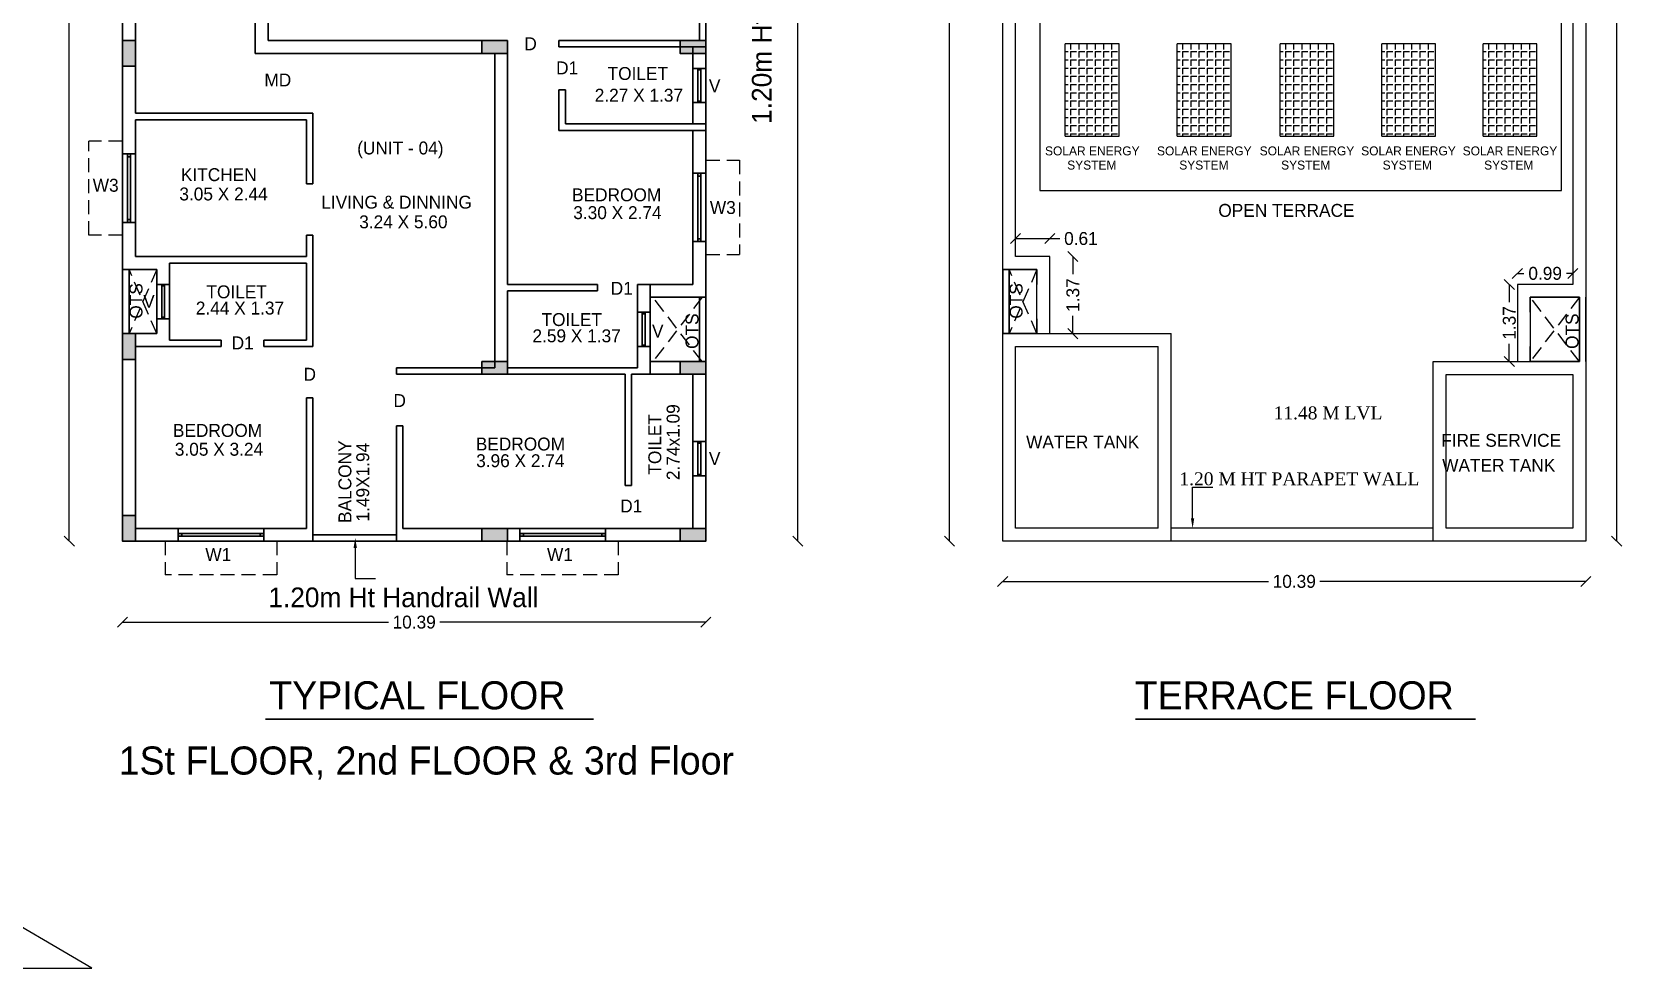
# Model space of a CAD drawing. Header units: metres. Extents: x 297 to 3998, y 336 to 1712.
# Drawn here: x 375.76 to 404.14, y 343.14 to 359.81 of the extents above; entities that cross this region are included whole.
import ezdxf
from ezdxf import colors
from ezdxf.entities.mleader import LeaderData, LeaderLine
from ezdxf.math import Vec2, Vec3

# ---------------------------------------------------------------- set-up
doc = ezdxf.new("R2010")
doc.units = ezdxf.units.M
doc.header["$MEASUREMENT"] = 0
doc.linetypes.add('HIDDEN', pattern=[0.375, 0.25, -0.125])
doc.styles.add('ANAND', font='times.ttf')
doc.styles.get("Standard").update_dxf_attribs({"font": 'CENSCBK.TTF'})
doc.styles.add('THIN', font='GOTHIC.TTF', dxfattribs={"height": 12})
doc.dimstyles.get("Standard").update_dxf_attribs({"dimtxt": 0.23, "dimasz": 0.18, "dimexe": 0.18, "dimexo": 0.0625, "dimgap": 0.09, "dimtad": 0, "dimzin": 0, "dimdsep": 46, "dimtxsty": 'Standard', "dimblk": 'OBLIQUE', "dimcen": 0.09, "dimse1": 1, "dimse2": 1, "dimadec": 0, "dimazin": 0, "dimtfac": 1, "dimtofl": 0, "dimtmove": 0, "dimatfit": 3, "dimfxl": 0, "dimtolj": 1, "dimtzin": 0, "dimarcsym": 0})

# ---------------------------------------------------------------- blocks, each defined once
blk = doc.blocks.new('_Oblique')
at = {"color": 0, "linetype": 'ByBlock', "lineweight": -2}
blk.add_line((-0.5, -0.5), (0.5, 0.5), dxfattribs=at)
blk = doc.blocks.new('*D22')
at = {"color": 0, "lineweight": -2}
for p, q in [((389.401, 383.697), (389.401, 367.683)), ((389.401, 350.74), (389.401, 366.754))]:
    blk.add_line(p, q, dxfattribs=at)
at = {"layer": 'Defpoints', "color": 0}
for p in [(387.76, 383.697), (387.76, 350.74), (389.401, 350.74)]:
    blk.add_point(p, dxfattribs=at)
at = {"color": 0, "lineweight": -2, "xscale": 0.18, "yscale": 0.18, "zscale": 0.18}
for p, rotation in [((389.401, 383.697), 90), ((389.401, 350.74), 270)]:
    blk.add_blockref('_Oblique', p, dxfattribs=dict(at, rotation=rotation))
at = {"color": 0, "lineweight": 30, "insert": (389.401, 367.218), "char_height": 0.23, "attachment_point": 5, "rotation": 90}
blk.add_mtext('\\A1;32.96', dxfattribs=at)
blk = doc.blocks.new('*D23')
at = {"color": 0, "lineweight": -2}
for p, q in [((376.423, 384.347), (376.423, 368.001)), ((376.423, 350.74), (376.423, 367.085))]:
    blk.add_line(p, q, dxfattribs=at)
at = {"layer": 'Defpoints', "color": 0}
for p in [(377.372, 384.347), (376.423, 350.74), (377.372, 350.74)]:
    blk.add_point(p, dxfattribs=at)
at = {"color": 0, "lineweight": -2, "xscale": 0.18, "yscale": 0.18, "zscale": 0.18}
for p, rotation in [((376.423, 384.347), 90), ((376.423, 350.74), 270)]:
    blk.add_blockref('_Oblique', p, dxfattribs=dict(at, rotation=rotation))
at = {"color": 0, "lineweight": 30, "insert": (376.423, 367.543), "char_height": 0.23, "attachment_point": 5, "rotation": 90}
blk.add_mtext('\\A1;33.61', dxfattribs=at)
blk = doc.blocks.new('*D24')
at = {"color": 0, "lineweight": -2}
for p, q in [((377.372, 349.299), (382.109, 349.299)), ((387.76, 349.299), (383.023, 349.299))]:
    blk.add_line(p, q, dxfattribs=at)
at = {"layer": 'Defpoints', "color": 0}
for p in [(377.372, 351.554), (387.76, 351.554), (387.76, 349.299)]:
    blk.add_point(p, dxfattribs=at)
at = {"color": 0, "lineweight": -2, "xscale": 0.18, "yscale": 0.18, "zscale": 0.18, "rotation": 180}
blk.add_blockref('_Oblique', (377.372, 349.299), dxfattribs=at)
at = {"color": 0, "lineweight": -2, "xscale": 0.18, "yscale": 0.18, "zscale": 0.18}
blk.add_blockref('_Oblique', (387.76, 349.299), dxfattribs=at)
at = {"color": 0, "lineweight": 30, "insert": (382.566, 349.299), "char_height": 0.23, "attachment_point": 5}
blk.add_mtext('\\A1;10.39', dxfattribs=at)
blk = doc.blocks.new('*D7')
at = {"color": 0, "lineweight": -2}
for p, q in [((403.986, 383.697), (403.986, 367.683)), ((403.986, 350.74), (403.986, 366.754))]:
    blk.add_line(p, q, dxfattribs=at)
at = {"layer": 'Defpoints', "color": 0}
for p in [(403.437, 383.697), (403.437, 350.74), (403.986, 350.74)]:
    blk.add_point(p, dxfattribs=at)
at = {"color": 0, "lineweight": -2, "xscale": 0.18, "yscale": 0.18, "zscale": 0.18}
for p, rotation in [((403.986, 383.697), 90), ((403.986, 350.74), 270)]:
    blk.add_blockref('_Oblique', p, dxfattribs=dict(at, rotation=rotation))
at = {"color": 0, "lineweight": 30, "insert": (403.986, 367.218), "char_height": 0.23, "attachment_point": 5, "rotation": 90}
blk.add_mtext('\\A1;32.96', dxfattribs=at)
blk = doc.blocks.new('*D8')
at = {"color": 0, "lineweight": -2}
for p, q in [((392.1, 384.69), (392.1, 368.177)), ((392.1, 350.74), (392.1, 367.252))]:
    blk.add_line(p, q, dxfattribs=at)
at = {"layer": 'Defpoints', "color": 0}
for p in [(393.049, 384.69), (392.1, 350.74), (393.049, 350.74)]:
    blk.add_point(p, dxfattribs=at)
at = {"color": 0, "lineweight": -2, "xscale": 0.18, "yscale": 0.18, "zscale": 0.18}
for p, rotation in [((392.1, 384.69), 90), ((392.1, 350.74), 270)]:
    blk.add_blockref('_Oblique', p, dxfattribs=dict(at, rotation=rotation))
at = {"color": 0, "lineweight": 30, "insert": (392.1, 367.715), "char_height": 0.23, "attachment_point": 5, "rotation": 90}
blk.add_mtext('\\A1;33.95', dxfattribs=at)
blk = doc.blocks.new('*D46')
at = {"color": 0, "lineweight": -2}
for p, q in [((393.049, 350.024), (397.786, 350.024)), ((403.437, 350.024), (398.701, 350.024))]:
    blk.add_line(p, q, dxfattribs=at)
at = {"layer": 'Defpoints', "color": 0}
for p in [(393.049, 351.629), (403.437, 351.629), (403.437, 350.024)]:
    blk.add_point(p, dxfattribs=at)
at = {"color": 0, "lineweight": -2, "xscale": 0.18, "yscale": 0.18, "zscale": 0.18, "rotation": 180}
blk.add_blockref('_Oblique', (393.049, 350.024), dxfattribs=at)
at = {"color": 0, "lineweight": -2, "xscale": 0.18, "yscale": 0.18, "zscale": 0.18}
blk.add_blockref('_Oblique', (403.437, 350.024), dxfattribs=at)
at = {"color": 0, "insert": (398.243, 350.024), "char_height": 0.23, "attachment_point": 5}
blk.add_mtext('\\A1;10.39', dxfattribs=at)
blk = doc.blocks.new('*D64')
at = {"color": 0, "lineweight": -2}
for p, q in [((393.279, 356.129), (393.889, 356.129)), ((393.889, 356.129), (394.069, 356.129))]:
    blk.add_line(p, q, dxfattribs=at)
at = {"layer": 'Defpoints', "color": 0}
for p in [(393.889, 356.129), (393.279, 355.809), (393.889, 355.809)]:
    blk.add_point(p, dxfattribs=at)
at = {"color": 0, "lineweight": -2, "xscale": 0.18, "yscale": 0.18, "zscale": 0.18, "rotation": 180}
blk.add_blockref('_Oblique', (393.279, 356.129), dxfattribs=at)
at = {"color": 0, "lineweight": -2, "xscale": 0.18, "yscale": 0.18, "zscale": 0.18}
blk.add_blockref('_Oblique', (393.889, 356.129), dxfattribs=at)
at = {"color": 0, "insert": (394.443, 356.129), "char_height": 0.23, "attachment_point": 5}
blk.add_mtext('\\A1;0.61', dxfattribs=at)
blk = doc.blocks.new('*D65')
at = {"color": 0, "lineweight": -2}
for p, q in [((394.3, 355.809), (394.3, 355.493)), ((394.3, 354.436), (394.3, 354.752))]:
    blk.add_line(p, q, dxfattribs=at)
at = {"layer": 'Defpoints', "color": 0}
for p in [(393.889, 355.809), (393.889, 354.436), (394.3, 354.436)]:
    blk.add_point(p, dxfattribs=at)
at = {"color": 0, "lineweight": -2, "xscale": 0.18, "yscale": 0.18, "zscale": 0.18}
for p, rotation in [((394.3, 355.809), 90), ((394.3, 354.436), 270)]:
    blk.add_blockref('_Oblique', p, dxfattribs=dict(at, rotation=rotation))
at = {"color": 0, "insert": (394.3, 355.122), "char_height": 0.23, "attachment_point": 5, "rotation": 90}
blk.add_mtext('\\A1;1.37', dxfattribs=at)
blk = doc.blocks.new('*D66')
at = {"color": 0, "lineweight": -2}
for p, q in [((402.217, 355.508), (402.332, 355.508)), ((403.207, 355.508), (403.092, 355.508))]:
    blk.add_line(p, q, dxfattribs=at)
at = {"layer": 'Defpoints', "color": 0}
for p in [(403.207, 355.508), (402.217, 355.313), (403.207, 355.313)]:
    blk.add_point(p, dxfattribs=at)
at = {"color": 0, "lineweight": -2, "xscale": 0.18, "yscale": 0.18, "zscale": 0.18, "rotation": 180}
blk.add_blockref('_Oblique', (402.217, 355.508), dxfattribs=at)
at = {"color": 0, "lineweight": -2, "xscale": 0.18, "yscale": 0.18, "zscale": 0.18}
blk.add_blockref('_Oblique', (403.207, 355.508), dxfattribs=at)
at = {"color": 0, "insert": (402.712, 355.508), "char_height": 0.23, "attachment_point": 5}
blk.add_mtext('\\A1;0.99', dxfattribs=at)
blk = doc.blocks.new('*D67')
at = {"color": 0, "lineweight": -2}
for p, q in [((402.074, 355.313), (402.074, 354.997)), ((402.074, 353.94), (402.074, 354.256))]:
    blk.add_line(p, q, dxfattribs=at)
at = {"layer": 'Defpoints', "color": 0}
for p in [(402.217, 355.313), (402.074, 353.94), (402.217, 353.94)]:
    blk.add_point(p, dxfattribs=at)
at = {"color": 0, "lineweight": -2, "xscale": 0.18, "yscale": 0.18, "zscale": 0.18}
for p, rotation in [((402.074, 355.313), 90), ((402.074, 353.94), 270)]:
    blk.add_blockref('_Oblique', p, dxfattribs=dict(at, rotation=rotation))
at = {"color": 0, "insert": (402.074, 354.627), "char_height": 0.23, "attachment_point": 5, "rotation": 90}
blk.add_mtext('\\A1;1.37', dxfattribs=at)

msp = doc.modelspace()

# ---------------------------------------------------------------- hatches: boundary and pattern name
at = {"lineweight": 30}
h = msp.add_hatch(color=256, dxfattribs=at)
h.dxf.hatch_style = 1
h.paths.add_polyline_path([(377.601, 359.655), (377.372, 359.655), (377.372, 359.198), (377.601, 359.198)])
h = msp.add_hatch(color=256, dxfattribs=at)
h.dxf.hatch_style = 1
h.paths.add_polyline_path([(384.23, 359.427), (384.23, 359.655), (383.773, 359.655), (383.773, 359.427)])
h = msp.add_hatch(color=256, dxfattribs=at)
h.dxf.hatch_style = 1
h.paths.add_polyline_path([(387.76, 359.427), (387.76, 359.655), (387.303, 359.655), (387.303, 359.427)])
at = {"lineweight": -2}
h = msp.add_hatch(dxfattribs=at)
h.set_pattern_fill('ANGLE', color=0, scale=0.532202, angle=270, style=0)
h.set_pattern_definition([(270, (581.73818, 668.56039), (0.14635549, -1e-16), [0.106440356, -0.039915134]), (360, (581.73818, 668.56039), (1e-16, 0.14635549), [0.106440356, -0.039915134])])
h.paths.add_polyline_path([(395.121, 357.95), (394.163, 357.95), (394.163, 359.599), (395.121, 359.599)])
h = msp.add_hatch(dxfattribs=at)
h.set_pattern_fill('ANGLE', color=0, scale=0.532202, angle=270, style=0)
h.set_pattern_definition([(270, (583.73355, 668.56039), (0.14635549, -1e-16), [0.106440356, -0.039915134]), (360, (583.73355, 668.56039), (1e-16, 0.14635549), [0.106440356, -0.039915134])])
h.paths.add_polyline_path([(397.117, 357.95), (396.159, 357.95), (396.159, 359.599), (397.117, 359.599)])
h = msp.add_hatch(dxfattribs=at)
h.set_pattern_fill('ANGLE', color=0, scale=0.532202, angle=270, style=0)
h.set_pattern_definition([(270, (585.56679, 668.56039), (0.14635549, -1e-16), [0.106440356, -0.039915134]), (360, (585.56679, 668.56039), (1e-16, 0.14635549), [0.106440356, -0.039915134])])
h.paths.add_polyline_path([(398.95, 357.95), (397.992, 357.95), (397.992, 359.599), (398.95, 359.599)])
h = msp.add_hatch(dxfattribs=at)
h.set_pattern_fill('ANGLE', color=0, scale=0.532202, angle=270, style=0)
h.set_pattern_definition([(270, (587.37488, 668.56039), (0.14635549, -1e-16), [0.106440356, -0.039915134]), (360, (587.37488, 668.56039), (1e-16, 0.14635549), [0.106440356, -0.039915134])])
h.paths.add_polyline_path([(400.758, 357.95), (399.8, 357.95), (399.8, 359.599), (400.758, 359.599)])
h = msp.add_hatch(dxfattribs=at)
h.set_pattern_fill('ANGLE', color=0, scale=0.532202, angle=270, style=0)
h.set_pattern_definition([(270, (589.18296, 668.56039), (0.14635549, -1e-16), [0.106440356, -0.039915134]), (360, (589.18296, 668.56039), (1e-16, 0.14635549), [0.106440356, -0.039915134])])
h.paths.add_polyline_path([(402.566, 357.95), (401.608, 357.95), (401.608, 359.599), (402.566, 359.599)])
at = {"lineweight": 30}
h = msp.add_hatch(color=256, dxfattribs=at)
h.dxf.hatch_style = 1
h.paths.add_polyline_path([(387.671, 358.576), (387.671, 358.55), (387.62, 358.55), (387.62, 358.576)])
h.paths.add_polyline_path([(387.671, 359.16), (387.671, 359.135), (387.62, 359.135), (387.62, 359.16)])
h = msp.add_hatch(color=256, dxfattribs=at)
h.dxf.hatch_style = 1
h.paths.add_polyline_path([(377.512, 357.585), (377.512, 357.636), (377.461, 357.636), (377.461, 357.585)])
h.paths.add_polyline_path([(377.512, 356.417), (377.512, 356.468), (377.461, 356.468), (377.461, 356.417)])
h = msp.add_hatch(color=256, dxfattribs=at)
h.dxf.hatch_style = 1
h.paths.add_polyline_path([(387.671, 357.242), (387.671, 357.293), (387.62, 357.293), (387.62, 357.242)])
h.paths.add_polyline_path([(387.671, 356.074), (387.671, 356.125), (387.62, 356.125), (387.62, 356.074)])
h = msp.add_hatch(color=256, dxfattribs=at)
h.dxf.hatch_style = 1
h.paths.add_polyline_path([(378.121, 355.287), (378.121, 355.312), (378.07, 355.312), (378.07, 355.287)])
h.paths.add_polyline_path([(378.121, 354.702), (378.121, 354.728), (378.07, 354.728), (378.07, 354.702)])
h = msp.add_hatch(color=256, dxfattribs=at)
h.dxf.hatch_style = 1
h.paths.add_polyline_path([(386.68, 354.791), (386.68, 354.817), (386.63, 354.817), (386.63, 354.791)])
h.paths.add_polyline_path([(386.68, 354.207), (386.68, 354.232), (386.63, 354.232), (386.63, 354.207)])
h = msp.add_hatch(color=256, dxfattribs=at)
h.dxf.hatch_style = 1
h.paths.add_polyline_path([(377.601, 354.436), (377.372, 354.436), (377.372, 353.978), (377.601, 353.978)])
h = msp.add_hatch(color=256, dxfattribs=at)
h.dxf.hatch_style = 1
h.paths.add_polyline_path([(384.23, 353.712), (384.23, 353.94), (383.773, 353.94), (383.773, 353.712)])
h = msp.add_hatch(color=256, dxfattribs=at)
h.dxf.hatch_style = 1
h.paths.add_polyline_path([(387.76, 353.712), (387.76, 353.94), (387.303, 353.94), (387.303, 353.712)])
h = msp.add_hatch(color=256, dxfattribs=at)
h.dxf.hatch_style = 1
h.paths.add_polyline_path([(387.671, 351.929), (387.671, 351.903), (387.62, 351.903), (387.62, 351.929)])
h.paths.add_polyline_path([(387.671, 352.513), (387.671, 352.488), (387.62, 352.488), (387.62, 352.513)])
h = msp.add_hatch(color=256, dxfattribs=at)
h.dxf.hatch_style = 1
h.paths.add_polyline_path([(377.601, 351.197), (377.372, 351.197), (377.372, 350.74), (377.601, 350.74)])
h = msp.add_hatch(color=256, dxfattribs=at)
h.dxf.hatch_style = 1
h.paths.add_polyline_path([(378.426, 350.88), (378.363, 350.88), (378.363, 350.829), (378.426, 350.829)])
h.paths.add_polyline_path([(379.887, 350.88), (379.823, 350.88), (379.823, 350.829), (379.887, 350.829)])
h = msp.add_hatch(color=256, dxfattribs=at)
h.dxf.hatch_style = 1
h.paths.add_polyline_path([(384.23, 350.74), (384.23, 350.969), (383.773, 350.969), (383.773, 350.74)])
h = msp.add_hatch(color=256, dxfattribs=at)
h.dxf.hatch_style = 1
h.paths.add_polyline_path([(384.512, 350.88), (384.448, 350.88), (384.448, 350.829), (384.512, 350.829)])
h.paths.add_polyline_path([(385.972, 350.88), (385.909, 350.88), (385.909, 350.829), (385.972, 350.829)])
h = msp.add_hatch(color=256, dxfattribs=at)
h.dxf.hatch_style = 1
h.paths.add_polyline_path([(387.76, 350.74), (387.76, 350.969), (387.303, 350.969), (387.303, 350.74)])

# ---------------------------------------------------------------- linework, layer by layer
for p, q in [((393.049, 355.579), (393.049, 384.347)), ((393.279, 355.809), (393.279, 378.439)), ((403.437, 367.085), (403.437, 355.083)), ((403.207, 366.855), (403.207, 355.313)), ((393.889, 355.809), (393.279, 355.809)), ((393.889, 354.436), (393.889, 355.809)), ((393.659, 355.579), (393.049, 355.579)), ((393.659, 354.436), (393.659, 355.579)), ((403.207, 355.313), (402.217, 355.313)), ((402.217, 355.313), (402.217, 353.94)), ((403.323, 355.083), (402.447, 355.083)), ((402.447, 355.083), (402.447, 353.94)), ((393.049, 350.74), (393.049, 354.436)), ((393.049, 354.436), (393.659, 354.436)), ((393.279, 354.436), (396.049, 354.436)), ((393.279, 350.97), (393.279, 354.206)), ((393.279, 354.206), (395.819, 354.206)), ((395.819, 350.97), (395.819, 354.206)), ((396.049, 350.74), (396.049, 354.436)), ((400.717, 353.94), (403.323, 353.94)), ((400.717, 350.74), (400.717, 353.94)), ((402.447, 353.94), (403.323, 353.94)), ((403.437, 353.94), (403.437, 350.74)), ((400.947, 353.71), (403.207, 353.71)), ((400.947, 350.97), (400.947, 353.71)), ((403.207, 353.71), (403.207, 350.97)), ((395.819, 350.97), (393.279, 350.97)), ((400.717, 350.97), (396.049, 350.97)), ((403.207, 350.97), (400.947, 350.97)), ((403.437, 350.74), (393.049, 350.74))]:
    msp.add_line(p, q)
for p, q in [((377.372, 365.18), (377.372, 359.655)), ((377.601, 365.18), (377.601, 359.655)), ((387.646, 362.399), (387.646, 359.655)), ((387.76, 362.399), (387.76, 359.655)), ((379.734, 361.332), (379.734, 359.427)), ((379.963, 361.332), (379.963, 359.655)), ((377.372, 359.655), (377.372, 357.636)), ((377.601, 359.655), (377.372, 359.655)), ((377.601, 358.36), (377.601, 359.655)), ((379.963, 359.655), (384.23, 359.655)), ((384.23, 359.655), (384.23, 355.312)), ((385.144, 359.655), (387.76, 359.655)), ((385.144, 359.541), (385.144, 359.655)), ((387.76, 359.16), (387.76, 359.655)), ((379.734, 359.427), (384.001, 359.427)), ((384.001, 359.427), (384.001, 353.826)), ((385.144, 359.541), (387.76, 359.541)), ((387.531, 359.541), (387.531, 359.16)), ((387.531, 358.55), (387.531, 359.16)), ((387.531, 359.16), (387.76, 359.16)), ((387.62, 358.55), (387.62, 359.16)), ((387.671, 359.135), (387.62, 359.135)), ((387.671, 358.55), (387.671, 359.16)), ((387.76, 358.55), (387.76, 359.16)), ((385.144, 358.779), (385.259, 358.779)), ((385.144, 358.055), (385.144, 358.779)), ((385.259, 358.169), (385.259, 358.779)), ((387.531, 358.55), (387.531, 358.169)), ((387.531, 358.55), (387.76, 358.55)), ((387.62, 358.576), (387.671, 358.576)), ((387.76, 357.293), (387.76, 358.55)), ((377.601, 358.36), (380.763, 358.36)), ((377.601, 357.636), (377.601, 358.246)), ((377.601, 358.246), (380.649, 358.246)), ((380.649, 357.103), (380.649, 358.246)), ((380.763, 357.103), (380.763, 358.36)), ((385.259, 358.169), (387.76, 358.169)), ((385.144, 358.055), (387.76, 358.055)), ((387.531, 358.055), (387.531, 357.293)), ((377.601, 357.636), (377.372, 357.636)), ((377.372, 357.636), (377.372, 356.417)), ((377.461, 357.636), (377.461, 356.417)), ((377.512, 357.636), (377.512, 356.417)), ((377.601, 357.636), (377.601, 356.417)), ((377.461, 357.585), (377.512, 357.585)), ((380.649, 357.103), (380.763, 357.103)), ((387.531, 357.293), (387.76, 357.293)), ((387.531, 357.293), (387.531, 356.074)), ((387.62, 357.293), (387.62, 356.074)), ((387.62, 357.242), (387.671, 357.242)), ((387.671, 357.293), (387.671, 356.074)), ((387.76, 357.293), (387.76, 356.074)), ((377.512, 356.468), (377.461, 356.468)), ((377.372, 356.417), (377.372, 355.579)), ((377.601, 356.417), (377.372, 356.417)), ((377.601, 355.807), (377.601, 356.417)), ((380.649, 355.807), (380.649, 356.188)), ((380.649, 356.188), (380.763, 356.188)), ((380.763, 354.207), (380.763, 356.188)), ((387.531, 356.074), (387.531, 355.312)), ((387.531, 356.074), (387.76, 356.074)), ((387.671, 356.125), (387.62, 356.125)), ((387.76, 355.083), (387.76, 356.074)), ((377.601, 355.807), (380.649, 355.807)), ((378.21, 355.312), (378.21, 355.693)), ((378.21, 355.693), (380.649, 355.693)), ((380.649, 354.321), (380.649, 355.693)), ((377.372, 355.579), (377.982, 355.579)), ((377.372, 355.579), (377.372, 354.436)), ((377.486, 355.579), (377.486, 354.436)), ((377.982, 355.312), (377.982, 355.579)), ((393.049, 355.579), (393.659, 355.579)), ((393.049, 355.579), (393.049, 354.436)), ((393.164, 355.579), (393.164, 354.436)), ((393.659, 355.312), (393.659, 355.579)), ((378.21, 355.312), (377.982, 355.312)), ((377.982, 355.312), (377.982, 354.702)), ((378.07, 355.312), (378.07, 354.702)), ((378.07, 355.287), (378.121, 355.287)), ((378.121, 355.312), (378.121, 354.702)), ((378.21, 355.312), (378.21, 354.702)), ((384.23, 355.312), (385.829, 355.312)), ((384.23, 355.198), (385.829, 355.198)), ((384.23, 355.198), (384.23, 353.826)), ((385.829, 355.312), (385.829, 355.198)), ((386.541, 355.312), (387.531, 355.312)), ((386.541, 355.312), (386.541, 354.817)), ((386.769, 355.312), (386.769, 354.817)), ((386.769, 355.083), (387.76, 355.083)), ((387.646, 353.94), (387.646, 355.083)), ((387.76, 353.94), (387.76, 355.083)), ((402.447, 355.083), (403.323, 355.083)), ((402.447, 355.083), (402.447, 354.817)), ((403.323, 353.94), (403.323, 355.083)), ((403.437, 353.94), (403.437, 355.083)), ((386.769, 354.817), (386.541, 354.817)), ((386.541, 354.817), (386.541, 354.207)), ((386.63, 354.817), (386.63, 354.207)), ((386.63, 354.791), (386.68, 354.791)), ((386.68, 354.817), (386.68, 354.207)), ((386.769, 354.817), (386.769, 354.207)), ((377.982, 354.436), (377.982, 354.702)), ((378.21, 354.702), (377.982, 354.702)), ((378.121, 354.728), (378.07, 354.728)), ((378.21, 354.321), (378.21, 354.702)), ((393.659, 354.436), (393.659, 354.702)), ((377.372, 354.436), (377.982, 354.436)), ((377.372, 354.436), (377.372, 350.74)), ((377.601, 354.207), (379.125, 354.207)), ((377.601, 350.969), (377.601, 354.207)), ((378.21, 354.321), (379.125, 354.321)), ((379.125, 354.321), (379.125, 354.207)), ((379.887, 354.321), (380.649, 354.321)), ((379.887, 354.321), (379.887, 354.207)), ((379.887, 354.207), (380.763, 354.207)), ((386.541, 354.207), (386.541, 353.826)), ((386.769, 354.207), (386.541, 354.207)), ((386.68, 354.232), (386.63, 354.232)), ((386.769, 354.207), (386.769, 353.712)), ((393.049, 354.436), (393.659, 354.436)), ((402.447, 354.207), (402.447, 353.94)), ((386.769, 353.94), (387.76, 353.94)), ((387.76, 353.94), (387.76, 352.513)), ((402.447, 353.94), (403.323, 353.94)), ((382.249, 353.826), (384.001, 353.826)), ((382.249, 353.826), (382.249, 353.712)), ((382.249, 353.712), (386.325, 353.712)), ((384.23, 353.826), (386.541, 353.826)), ((386.325, 351.731), (386.325, 353.712)), ((386.44, 353.712), (387.76, 353.712)), ((386.44, 351.731), (386.44, 353.712)), ((387.531, 352.513), (387.531, 353.712)), ((380.649, 353.293), (380.763, 353.293)), ((380.649, 350.969), (380.649, 353.293)), ((380.763, 350.74), (380.763, 353.293)), ((382.249, 352.797), (382.363, 352.797)), ((382.249, 352.797), (382.249, 350.74)), ((382.363, 352.797), (382.363, 350.969)), ((387.531, 352.513), (387.76, 352.513)), ((387.531, 351.903), (387.531, 352.513)), ((387.62, 351.903), (387.62, 352.513)), ((387.671, 351.903), (387.671, 352.513)), ((387.76, 351.903), (387.76, 352.513)), ((387.671, 352.488), (387.62, 352.488)), ((387.62, 351.929), (387.671, 351.929)), ((386.325, 351.731), (386.44, 351.731)), ((387.531, 350.969), (387.531, 351.903)), ((387.531, 351.903), (387.76, 351.903)), ((387.76, 351.903), (387.76, 350.74)), ((377.601, 350.969), (378.363, 350.969)), ((378.363, 350.969), (378.363, 350.74)), ((378.363, 350.969), (379.887, 350.969)), ((378.363, 350.88), (379.887, 350.88)), ((378.363, 350.829), (379.887, 350.829)), ((378.426, 350.829), (378.426, 350.88)), ((379.823, 350.88), (379.823, 350.829)), ((379.887, 350.969), (380.649, 350.969)), ((379.887, 350.969), (379.887, 350.74)), ((382.249, 350.854), (380.763, 350.854)), ((382.363, 350.969), (384.448, 350.969)), ((384.448, 350.969), (384.448, 350.74)), ((384.448, 350.969), (385.972, 350.969)), ((384.448, 350.88), (385.972, 350.88)), ((384.448, 350.829), (385.972, 350.829)), ((384.512, 350.829), (384.512, 350.88)), ((385.909, 350.88), (385.909, 350.829)), ((385.972, 350.969), (387.76, 350.969)), ((385.972, 350.969), (385.972, 350.74)), ((377.372, 350.74), (378.363, 350.74)), ((378.363, 350.74), (379.887, 350.74)), ((379.887, 350.74), (380.763, 350.74)), ((382.249, 350.74), (380.763, 350.74)), ((382.249, 350.74), (384.448, 350.74)), ((384.448, 350.74), (385.972, 350.74)), ((385.972, 350.74), (387.76, 350.74)), ((379.92, 347.571), (385.76, 347.571)), ((395.415, 347.571), (401.473, 347.571))]:
    msp.add_line(p, q, dxfattribs=at)
at = {"color": 0, "lineweight": -2}
for p, q in [((395.121, 359.599), (394.163, 359.599)), ((394.163, 357.95), (394.163, 359.599)), ((395.121, 357.95), (395.121, 359.599)), ((397.117, 359.599), (396.159, 359.599)), ((396.159, 357.95), (396.159, 359.599)), ((397.117, 357.95), (397.117, 359.599)), ((398.95, 359.599), (397.992, 359.599)), ((397.992, 357.95), (397.992, 359.599)), ((398.95, 357.95), (398.95, 359.599)), ((400.758, 359.599), (399.8, 359.599)), ((399.8, 357.95), (399.8, 359.599)), ((400.758, 357.95), (400.758, 359.599)), ((402.566, 359.599), (401.608, 359.599)), ((401.608, 357.95), (401.608, 359.599)), ((402.566, 357.95), (402.566, 359.599)), ((394.163, 357.95), (395.121, 357.95)), ((396.159, 357.95), (397.117, 357.95)), ((397.992, 357.95), (398.95, 357.95)), ((399.8, 357.95), (400.758, 357.95)), ((401.608, 357.95), (402.566, 357.95))]:
    msp.add_line(p, q, dxfattribs=at)
at = {"linetype": 'HIDDEN'}
for p, q in [((376.772, 356.187), (376.772, 357.866)), ((377.372, 357.866), (376.772, 357.866)), ((387.76, 357.523), (388.36, 357.523)), ((388.36, 357.523), (388.36, 355.844)), ((377.372, 356.187), (376.772, 356.187)), ((387.76, 355.844), (388.36, 355.844)), ((377.982, 354.436), (377.486, 355.579)), ((377.982, 355.579), (377.486, 354.436)), ((393.659, 354.436), (393.164, 355.579)), ((393.659, 355.579), (393.164, 354.436)), ((387.696, 355.083), (386.819, 353.94)), ((387.696, 353.94), (386.819, 355.083)), ((403.323, 355.083), (402.447, 353.94)), ((403.323, 353.94), (402.447, 355.083)), ((378.133, 350.74), (378.133, 350.14)), ((380.117, 350.74), (380.117, 350.14)), ((384.218, 350.74), (384.218, 350.14)), ((386.202, 350.74), (386.202, 350.14)), ((380.117, 350.14), (378.133, 350.14)), ((386.202, 350.14), (384.218, 350.14))]:
    msp.add_line(p, q, dxfattribs=at)
at = {"color": 0}
msp.add_lwpolyline([(393.71, 362.722), (393.71, 356.986), (403.002, 356.986), (403.002, 362.722)], close=True, dxfattribs=at)
at = {"lineweight": 30}
for points in [[(377.372, 359.655), (377.372, 359.198), (377.601, 359.198), (377.601, 359.655)], [(384.23, 359.655), (383.773, 359.655), (383.773, 359.427), (384.23, 359.427)], [(387.76, 359.655), (387.303, 359.655), (387.303, 359.427), (387.76, 359.427)], [(377.372, 354.436), (377.372, 353.978), (377.601, 353.978), (377.601, 354.436)], [(384.23, 353.94), (383.773, 353.94), (383.773, 353.712), (384.23, 353.712)], [(387.76, 353.94), (387.303, 353.94), (387.303, 353.712), (387.76, 353.712)], [(377.372, 351.197), (377.372, 350.74), (377.601, 350.74), (377.601, 351.197)], [(384.23, 350.969), (383.773, 350.969), (383.773, 350.74), (384.23, 350.74)], [(387.76, 350.969), (387.303, 350.969), (387.303, 350.74), (387.76, 350.74)]]:
    msp.add_lwpolyline(points, close=True, dxfattribs=at)
msp.add_lwpolyline([(374.852, 343.14), (376.821, 343.14), (374.852, 344.292)])

# ---------------------------------------------------------------- texts
for s, height, p in [('1.20m Ht Handrail Wall ', 0.35, (388.931, 358.171)), ('OTS', 0.23, (377.726, 354.702)), ('OTS', 0.23, (393.403, 354.702)), ('OTS', 0.23, (387.63, 354.164)), ('OTS', 0.23, (403.307, 354.164)), ('2.74x1.09', 0.23, (387.293, 351.829)), ('TOILET', 0.23, (386.967, 351.926)), ('BALCONY', 0.23, (381.447, 351.066)), ('1.49X1.94', 0.23, (381.765, 351.091))]:
    msp.add_text(s, height=height, rotation=90, dxfattribs=at).set_placement(p)
for s, height, p in [('D', 0.23, (384.528, 359.482)), ('MD', 0.23, (379.898, 358.838)), ('D1', 0.23, (385.094, 359.053)), ('TOILET', 0.23, (386.012, 358.953)), ('2.27 X 1.37', 0.23, (385.782, 358.567)), ('V', 0.23, (387.816, 358.733)), ('(UNIT - 04)', 0.23, (381.551, 357.627)), ('KITCHEN', 0.23, (378.411, 357.152)), ('W3', 0.23, (376.84, 356.963)), ('3.05 X 2.44', 0.23, (378.383, 356.808)), ('LIVING & DINNING', 0.23, (380.911, 356.662)), ('BEDROOM', 0.23, (385.378, 356.793)), ('W3', 0.23, (387.833, 356.567)), ('3.24 X 5.60', 0.23, (381.587, 356.312)), ('3.30 X 2.74', 0.23, (385.4, 356.476)), ('OPEN TERRACE', 0.23, (396.89, 356.516)), ('D1', 0.23, (386.067, 355.128)), ('V', 0.23, (377.739, 354.897)), ('TOILET', 0.23, (378.865, 355.066)), ('2.44 X 1.37', 0.23, (378.676, 354.777)), ('TOILET', 0.23, (384.834, 354.572)), ('2.59 X 1.37', 0.23, (384.673, 354.283)), ('V', 0.23, (386.802, 354.367)), ('D1', 0.23, (379.315, 354.157)), ('D', 0.23, (380.595, 353.598)), ('D', 0.23, (382.197, 353.13)), ('BEDROOM', 0.23, (378.268, 352.598)), ('3.05 X 3.24', 0.23, (378.302, 352.263)), ('BEDROOM', 0.23, (383.664, 352.356)), ('3.96 X 2.74', 0.23, (383.67, 352.059)), ('V', 0.23, (387.816, 352.097)), ('D1', 0.23, (386.236, 351.253)), ('W1', 0.23, (378.846, 350.389)), ('W1', 0.23, (384.932, 350.389)), ('1.20m Ht Handrail Wall ', 0.35, (379.968, 349.566)), ('TYPICAL FLOOR', 0.5, (379.984, 347.747)), ('TERRACE FLOOR', 0.5, (395.4, 347.747)), ('1St FLOOR, 2nd FLOOR & 3rd Floor', 0.5, (377.302, 346.586))]:
    msp.add_text(s, height=height, dxfattribs=at).set_placement(p)
at = {"color": 0, "lineweight": -2, "style": 'THIN'}
for s, height, p in [('SOLAR ENERGY ', 0.15966, (393.803, 357.61)), ('SOLAR ENERGY ', 0.15966, (395.798, 357.61)), ('SOLAR ENERGY ', 0.15966, (397.627, 357.61)), ('SOLAR ENERGY ', 0.15966, (399.435, 357.61)), ('SOLAR ENERGY ', 0.15966, (401.243, 357.61)), ('SYSTEM ', 0.1597, (394.198, 357.358)), ('SYSTEM ', 0.1597, (396.194, 357.358)), ('SYSTEM ', 0.1597, (398.009, 357.358)), ('SYSTEM ', 0.1597, (399.817, 357.358)), ('SYSTEM ', 0.1597, (401.625, 357.358))]:
    msp.add_text(s, height=height, dxfattribs=at).set_placement(p)
at = {"style": 'ANAND'}
for s, p in [('11.48 M LVL', (397.874, 352.91)), ('1.20 M HT PARAPET WALL', (396.197, 351.737))]:
    msp.add_text(s, height=0.23, dxfattribs=at).set_placement(p)
for s, p in [('WATER TANK', (393.466, 352.392, -963.583)), ('FIRE SERVICE', (400.86, 352.422, -963.583)), ('WATER TANK', (400.878, 351.977, -963.583))]:
    msp.add_text(s, height=0.23).set_placement(p)

# ---------------------------------------------------------------- dimensions: what is measured, and where the dimension line sits
at = {"lineweight": 30}
for base, p1, p2, picture, middle in [((392.1, 350.74), (393.049, 384.69), (393.049, 350.74), '*D8', (392.1, 367.715)), ((376.423, 350.74), (377.372, 384.347), (377.372, 350.74), '*D23', (376.423, 367.543)), ((389.401, 350.74), (387.76, 383.697), (387.76, 350.74), '*D22', (389.401, 367.218)), ((403.986, 350.74), (403.437, 383.697), (403.437, 350.74), '*D7', (403.986, 367.218))]:
    dim = msp.add_linear_dim(base=base, p1=p1, p2=p2, angle=90, dimstyle='Standard', override={"dimtxt": 0.23}, dxfattribs=at)
    dim.commit()
    dim.dimension.update_dxf_attribs({"geometry": picture, "text_midpoint": middle})
at = {"color": 0}
for p1, p2, distance, picture, middle in [((393.279, 355.809), (393.889, 355.809), 0.32, '*D64', (394.443, 356.129)), ((393.889, 355.809), (393.889, 354.436), 0.411, '*D65', (394.3, 355.122)), ((402.217, 355.313), (403.207, 355.313), 0.195, '*D66', (402.712, 355.508)), ((402.217, 355.313), (402.217, 353.94), -0.143, '*D67', (402.074, 354.627)), ((393.049, 351.629), (403.437, 351.629), -1.606, '*D46', (398.243, 350.024))]:
    dim = msp.add_aligned_dim(p1=p1, p2=p2, distance=distance, dimstyle='Standard', dxfattribs=at)
    dim.commit()
    dim.dimension.update_dxf_attribs({"geometry": picture, "text_midpoint": middle})
at = {"lineweight": 30}
dim = msp.add_linear_dim(base=(387.76, 349.299), p1=(377.372, 351.554), p2=(387.76, 351.554), dimstyle='Standard', override={"dimtxt": 0.23}, dxfattribs=at)
dim.commit()
dim.dimension.update_dxf_attribs({"geometry": '*D24', "text_midpoint": (382.566, 349.299)})

# ---------------------------------------------------------------- leaders
at = {"color": 0}
ml = msp.add_multileader_mtext('Standard', dxfattribs=at)
ml.set_content('')
ml.set_leader_properties()
ml.build(insert=Vec2(0, 0))
ml.multileader.update_dxf_attribs({"dogleg_length": 0.36, "arrow_head_size": 0.18})
ctx = ml.context
ctx.base_point, ctx.char_height, ctx.arrow_head_size, ctx.landing_gap_size, ctx.plane_origin = Vec3(396.792, 351.702), 0.18, 0.18, 0.09, Vec3(396.432, 350.97)
notes = []
notes.append((ctx, [(0, (1, 1, 0), (396.432, 351.702), (1, 0), 0.36, [(0, [(396.432, 350.97)], 0, [])])]))
ctx.mtext.insert, ctx.mtext.flow_direction = Vec3(396.882, 351.792), 5
at = {"lineweight": 30}
ml = msp.add_multileader_mtext('Standard', dxfattribs=at)
ml.set_content('', color=256)
ml.set_leader_properties()
ml.build(insert=Vec2(0, 0))
ml.multileader.update_dxf_attribs({"dogleg_length": 0.36, "arrow_head_size": 0.18})
ctx = ml.context
ctx.base_point, ctx.char_height, ctx.arrow_head_size, ctx.landing_gap_size, ctx.plane_origin = Vec3(381.876, 350.075), 0.18, 0.18, 0.09, Vec3(381.516, 350.8)
notes.append((ctx, [(0, (1, 1, 0), (381.516, 350.075), (1, 0), 0.36, [(0, [(381.516, 350.8)], 0, [])])]))
ctx.mtext.insert, ctx.mtext.flow_direction = Vec3(381.966, 350.165), 5
for ctx, leaders in notes:
    for number, flags, end, landing, length, lines in leaders:
        leader = LeaderData()
        leader.index, (leader.has_last_leader_line, leader.has_dogleg_vector, leader.attachment_direction) = number, flags
        leader.last_leader_point, leader.dogleg_vector, leader.dogleg_length = Vec3(end), Vec3(landing), length
        for number, points, colour, breaks in lines:
            line = LeaderLine()
            line.index, line.vertices, line.color, line.breaks = number, Vec3.list(points), colors.encode_raw_color(colour), breaks
            leader.lines.append(line)
        ctx.leaders.append(leader)

doc.saveas('drawing.dxf')
